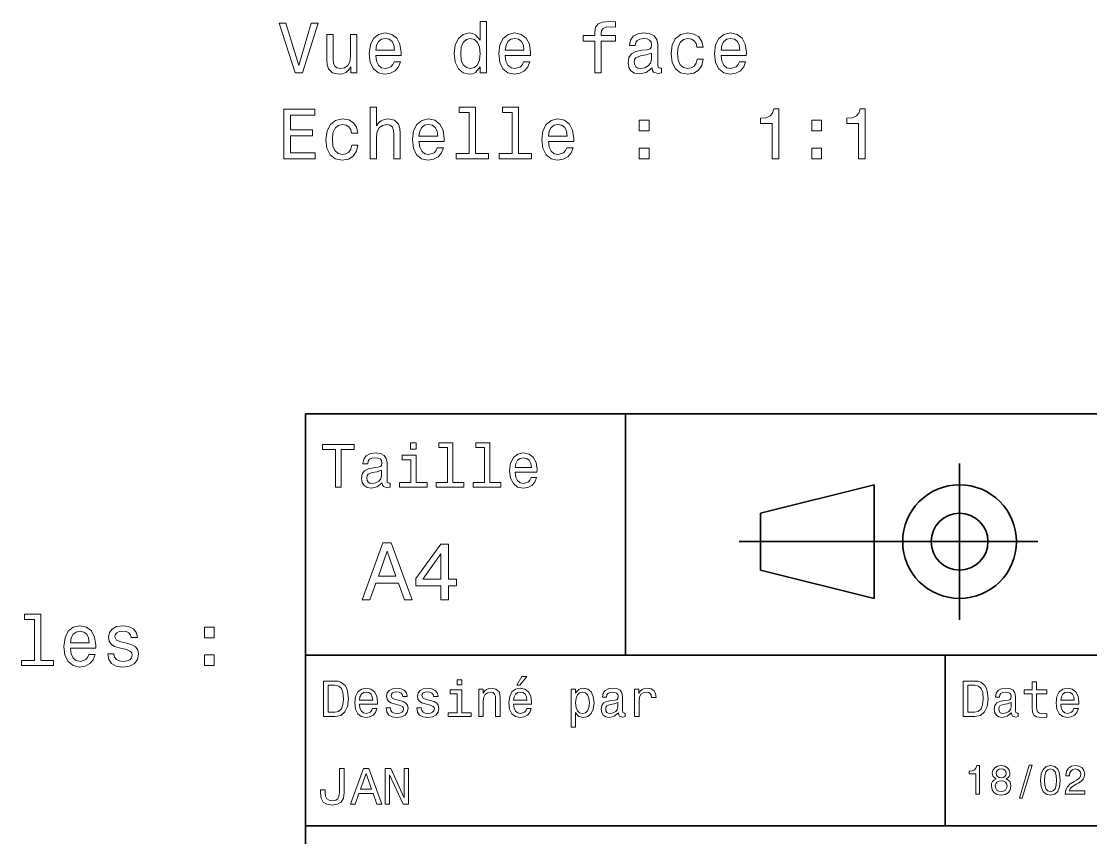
# Model space of a CAD drawing. Extents: x 0 to 297, y 0 to 210.
# Drawn here: x 77 to 152.2, y 40.2 to 97.6 of the extents above; entities that cross this region are included whole.
import ezdxf

# ---------------------------------------------------------------- set-up
doc = ezdxf.new("R2010")
doc.units = 0

msp = doc.modelspace()

# ---------------------------------------------------------------- linework, layer by layer
at = {"color": 7, "lineweight": 35}
for p, q in [((97, 10), (97, 70)), ((97, 70), (287, 70)), ((127.5, 61), (148.5, 61)), ((97, 53), (162, 53)), ((97, 41), (162, 41))]:
    msp.add_line(p, q, dxfattribs=at)
at = {"color": 7, "lineweight": 35, "ltscale": 0.425}
msp.add_line((119.5, 53), (119.5, 70), dxfattribs=at)
at = {"color": 7, "lineweight": 35, "ltscale": 0.275}
msp.add_line((143, 55.5), (143, 66.5), dxfattribs=at)
at = {"color": 7, "lineweight": 35, "ltscale": 0.206155}
for p, q in [((129, 63), (137, 65)), ((137, 57), (129, 59))]:
    msp.add_line(p, q, dxfattribs=at)
at = {"color": 7, "lineweight": 35, "ltscale": 0.2}
msp.add_line((137, 65), (137, 57), dxfattribs=at)
at = {"color": 7, "lineweight": 35, "ltscale": 0.1}
msp.add_line((129, 59), (129, 63), dxfattribs=at)
at = {"color": 7, "lineweight": 35, "ltscale": 0.3}
msp.add_line((142, 41), (142, 53), dxfattribs=at)
at = {"color": 7, "lineweight": 13}
for points in [[(97.397423, 97.494263), (96.519905, 94.513718), (95.617165, 97.494263), (95.138062, 97.494263), (96.267746, 93.98922), (96.772064, 93.98922), (97.876534, 97.494263)], [(109.284317, 94.407806), (109.284317, 93.98922), (109.728119, 93.98922), (109.728119, 97.61026), (109.289352, 97.61026), (109.289352, 96.28389), (108.951462, 96.667175), (108.74469, 96.75795), (108.50766, 96.793251), (108.078979, 96.69239), (107.746132, 96.409966), (107.529266, 95.956078), (107.453621, 95.345848), (107.529266, 94.735619), (107.746132, 94.27668), (108.078979, 93.98922), (108.50766, 93.893402), (108.74469, 93.928703), (108.956505, 94.019478)], [(117.343391, 96.228416), (117.343391, 93.98922), (117.787201, 93.98922), (117.787201, 96.228416), (118.795837, 96.228416), (118.795837, 96.606651), (117.787201, 96.606651), (117.787201, 96.773079), (117.822495, 96.974808), (117.938492, 97.110977), (118.135178, 97.191666), (118.417603, 97.221931), (118.795837, 97.201759), (118.795837, 97.585037), (118.316734, 97.61026), (117.883018, 97.564865), (117.580421, 97.428703), (117.398865, 97.191666), (117.343391, 96.853775), (117.343391, 96.606651), (116.531433, 96.606651), (116.531433, 96.228416)], [(100.599876, 96.697433), (100.156067, 96.697433), (100.156067, 95.134033), (100.105637, 94.77092), (99.959381, 94.508675), (99.732437, 94.34729), (99.434891, 94.29686), (99.197861, 94.337204), (99.046562, 94.458237), (98.960823, 94.665009), (98.940651, 94.95752), (98.940651, 96.697433), (98.496849, 96.697433), (98.496849, 94.917175), (98.511978, 94.559105), (98.607803, 94.261551), (98.900307, 93.98922), (99.369324, 93.893402), (99.62149, 93.928703), (99.838348, 94.019478), (100.024948, 94.175819), (100.176247, 94.402763), (100.176247, 93.98922), (100.599876, 93.98922)], [(101.936333, 95.214722), (103.711548, 95.214722), (103.716591, 95.421494), (103.635895, 96.001465), (103.413994, 96.435188), (103.060974, 96.697433), (102.591949, 96.793251), (102.133018, 96.69239), (101.779991, 96.409966), (101.553047, 95.951035), (101.472351, 95.345848), (101.548004, 94.725533), (101.774948, 94.271637), (102.122932, 93.98922), (102.57682, 93.893402), (102.970192, 93.958961), (103.292961, 94.130432), (103.529991, 94.402763), (103.666161, 94.765877), (103.227394, 94.765877), (103.13662, 94.564148), (103.005493, 94.412849), (102.632294, 94.291817), (102.344833, 94.34729), (102.127975, 94.523804), (101.986763, 94.811264), (101.936333, 95.199593)], [(101.936333, 95.587921), (101.991806, 95.935905), (102.127975, 96.193108), (102.334747, 96.349449), (102.607079, 96.404922), (102.874374, 96.349449), (103.081146, 96.193108), (103.207222, 95.935905), (103.252609, 95.587921)], [(108.583305, 96.394836), (108.875809, 96.324234), (109.097717, 96.127548), (109.228836, 95.799736), (109.279266, 95.345848), (109.228836, 94.886917), (109.097717, 94.559105), (108.875809, 94.357376), (108.583305, 94.291817), (108.305923, 94.357376), (108.094109, 94.559105), (107.952904, 94.89196), (107.907509, 95.345848), (107.952904, 95.794693), (108.094109, 96.122505), (108.305923, 96.324234)], [(111.044403, 95.214722), (112.819618, 95.214722), (112.824661, 95.421494), (112.743965, 96.001465), (112.522064, 96.435188), (112.169037, 96.697433), (111.70002, 96.793251), (111.241089, 96.69239), (110.888062, 96.409966), (110.661118, 95.951035), (110.580421, 95.345848), (110.656075, 94.725533), (110.883018, 94.271637), (111.231003, 93.98922), (111.684891, 93.893402), (112.078262, 93.958961), (112.401031, 94.130432), (112.638062, 94.402763), (112.774231, 94.765877), (112.335464, 94.765877), (112.24469, 94.564148), (112.113564, 94.412849), (111.740364, 94.291817), (111.452904, 94.34729), (111.236038, 94.523804), (111.094833, 94.811264), (111.044403, 95.199593)], [(111.044403, 95.587921), (111.099876, 95.935905), (111.236038, 96.193108), (111.44281, 96.349449), (111.715149, 96.404922), (111.982437, 96.349449), (112.189209, 96.193108), (112.315292, 95.935905), (112.36068, 95.587921)], [(121.372932, 94.342247), (121.372932, 94.327118), (121.398148, 94.155647), (121.473793, 94.034607), (121.791519, 93.938789), (122.038635, 93.979134), (122.038635, 94.322075), (121.932724, 94.306946), (121.791519, 94.372505), (121.766304, 94.574234), (121.766304, 95.97625), (121.70578, 96.33432), (121.529266, 96.586479), (121.221634, 96.737778), (120.787918, 96.793251), (120.364288, 96.732735), (120.051605, 96.561264), (119.854919, 96.293976), (119.789352, 95.940948), (119.789352, 95.91069), (120.187775, 95.91069), (120.223076, 96.122505), (120.334023, 96.273804), (120.515579, 96.364578), (120.772789, 96.399879), (121.019905, 96.374664), (121.196419, 96.299019), (121.302322, 96.167892), (121.337631, 95.986336), (121.317459, 95.774521), (121.236763, 95.668617), (121.035034, 95.618179), (120.656792, 95.577835), (120.223076, 95.487061), (119.915436, 95.325676), (119.733879, 95.073517), (119.678406, 94.700317), (119.728836, 94.367462), (119.885178, 94.120346), (120.137337, 93.964005), (120.485321, 93.908531), (120.954346, 94.014435)], [(124.524948, 95.799736), (124.963707, 95.799736), (124.872925, 96.203194), (124.656067, 96.52092), (124.318176, 96.717606), (123.87941, 96.793251), (123.395264, 96.69239), (123.027107, 96.409966), (122.79512, 95.951035), (122.714432, 95.335762), (122.790077, 94.725533), (123.017021, 94.271637), (123.375092, 93.98922), (123.864288, 93.893402), (124.298004, 93.969048), (124.635895, 94.180862), (124.867889, 94.513718), (124.96875, 94.95752), (124.54512, 94.95752), (124.469467, 94.675102), (124.328262, 94.46328), (124.126534, 94.332161), (123.87941, 94.291817), (123.571777, 94.357376), (123.349876, 94.559105), (123.213707, 94.886917), (123.16832, 95.350891), (123.213707, 95.804779), (123.354919, 96.132591), (123.581863, 96.33432), (123.87941, 96.404922), (124.141663, 96.359535), (124.338348, 96.243546), (124.469467, 96.051903)], [(126.224518, 95.214722), (127.999725, 95.214722), (128.004776, 95.421494), (127.92408, 96.001465), (127.702179, 96.435188), (127.349152, 96.697433), (126.880135, 96.793251), (126.421204, 96.69239), (126.068176, 96.409966), (125.841232, 95.951035), (125.760536, 95.345848), (125.836182, 94.725533), (126.063126, 94.271637), (126.411118, 93.98922), (126.865005, 93.893402), (127.258377, 93.958961), (127.581146, 94.130432), (127.818176, 94.402763), (127.954346, 94.765877), (127.515579, 94.765877), (127.424805, 94.564148), (127.293678, 94.412849), (126.920479, 94.291817), (126.633011, 94.34729), (126.416153, 94.523804), (126.274948, 94.811264), (126.224518, 95.199593)], [(126.224518, 95.587921), (126.279991, 95.935905), (126.416153, 96.193108), (126.622925, 96.349449), (126.895264, 96.404922), (127.162552, 96.349449), (127.369324, 96.193108), (127.495407, 95.935905), (127.540794, 95.587921)], [(121.322495, 94.937347), (121.261978, 94.675102), (121.100594, 94.473366), (120.858521, 94.342247), (120.560974, 94.29686), (120.369324, 94.322075), (120.233162, 94.402763), (120.14743, 94.543976), (120.122208, 94.740662), (120.14238, 94.917175), (120.223076, 95.043251), (120.545837, 95.184464), (120.954346, 95.24498), (121.322495, 95.36602)], [(95.460823, 87.94239), (97.679848, 87.94239), (97.679848, 88.36602), (95.924805, 88.36602), (95.924805, 89.551178), (97.488205, 89.551178), (97.488205, 89.969765), (95.924805, 89.969765), (95.924805, 91.018761), (97.639503, 91.018761), (97.639503, 91.44239), (95.460823, 91.44239)], [(101.548004, 87.94239), (101.991806, 87.94239), (101.991806, 89.505791), (102.037193, 89.863861), (102.183449, 90.126106), (102.410393, 90.287491), (102.71299, 90.348007), (102.955063, 90.297577), (103.106361, 90.161407), (103.182007, 89.934464), (103.207222, 89.631874), (103.207222, 87.94239), (103.651031, 87.94239), (103.651031, 89.722649), (103.630852, 90.080719), (103.540077, 90.378273), (103.242523, 90.650604), (102.778549, 90.746422), (102.52639, 90.711121), (102.309532, 90.615303), (102.127975, 90.464005), (101.991806, 90.257233), (101.991806, 91.563431), (101.548004, 91.563431)], [(108.502609, 91.190231), (108.502609, 88.31559), (107.58979, 88.31559), (107.58979, 87.94239), (109.854195, 87.94239), (109.854195, 88.31559), (108.946419, 88.31559), (108.946419, 91.563431), (107.806648, 91.563431), (107.806648, 91.190231)], [(111.538635, 91.190231), (111.538635, 88.31559), (110.625809, 88.31559), (110.625809, 87.94239), (112.890221, 87.94239), (112.890221, 88.31559), (111.982437, 88.31559), (111.982437, 91.563431), (110.842667, 91.563431), (110.842667, 91.190231)], [(129.825378, 87.94239), (130.284302, 87.94239), (130.284302, 91.467606), (129.941376, 91.467606), (129.850586, 91.159973), (129.669037, 90.953201), (129.391663, 90.832161), (129.008377, 90.791817), (129.008377, 90.433746), (129.825378, 90.433746)], [(135.89743, 87.94239), (136.356354, 87.94239), (136.356354, 91.467606), (136.013412, 91.467606), (135.922638, 91.159973), (135.741089, 90.953201), (135.463699, 90.832161), (135.080414, 90.791817), (135.080414, 90.433746), (135.89743, 90.433746)], [(100.236763, 89.752907), (100.675522, 89.752907), (100.584747, 90.156364), (100.367889, 90.474091), (100.029991, 90.670776), (99.591232, 90.746422), (99.107079, 90.645561), (98.738922, 90.363136), (98.506935, 89.904205), (98.426247, 89.288933), (98.501892, 88.678703), (98.728836, 88.224808), (99.086906, 87.94239), (99.576103, 87.846573), (100.009819, 87.922218), (100.347717, 88.134033), (100.579704, 88.466888), (100.680565, 88.91069), (100.256935, 88.91069), (100.18129, 88.628273), (100.040077, 88.416451), (99.838348, 88.285332), (99.591232, 88.244987), (99.283592, 88.310547), (99.061691, 88.512276), (98.925522, 88.840088), (98.880135, 89.304062), (98.925522, 89.75795), (99.066734, 90.085762), (99.293678, 90.287491), (99.591232, 90.358093), (99.853477, 90.312706), (100.050163, 90.196716), (100.18129, 90.005074)], [(104.972351, 89.167892), (106.747574, 89.167892), (106.752609, 89.374664), (106.671921, 89.954636), (106.45002, 90.388359), (106.096992, 90.650604), (105.627975, 90.746422), (105.169037, 90.645561), (104.81601, 90.363136), (104.589066, 89.904205), (104.508377, 89.299019), (104.584023, 88.678703), (104.810974, 88.224808), (105.158951, 87.94239), (105.612846, 87.846573), (106.006218, 87.912132), (106.328979, 88.083603), (106.56601, 88.355934), (106.702179, 88.719048), (106.26342, 88.719048), (106.172638, 88.517319), (106.041519, 88.36602), (105.66832, 88.244987), (105.380852, 88.300461), (105.163994, 88.476974), (105.022789, 88.764435), (104.972351, 89.152763)], [(104.972351, 89.541092), (105.027832, 89.889076), (105.163994, 90.146278), (105.370766, 90.30262), (105.643105, 90.358093), (105.910393, 90.30262), (106.117165, 90.146278), (106.243248, 89.889076), (106.288635, 89.541092)], [(114.080421, 89.167892), (115.855637, 89.167892), (115.86068, 89.374664), (115.779991, 89.954636), (115.55809, 90.388359), (115.205063, 90.650604), (114.736038, 90.746422), (114.277107, 90.645561), (113.924088, 90.363136), (113.697136, 89.904205), (113.616447, 89.299019), (113.692093, 88.678703), (113.919037, 88.224808), (114.267021, 87.94239), (114.720917, 87.846573), (115.114288, 87.912132), (115.43705, 88.083603), (115.674088, 88.355934), (115.810249, 88.719048), (115.37149, 88.719048), (115.280708, 88.517319), (115.14959, 88.36602), (114.77639, 88.244987), (114.488922, 88.300461), (114.272064, 88.476974), (114.130859, 88.764435), (114.080421, 89.152763)], [(114.080421, 89.541092), (114.135895, 89.889076), (114.272064, 90.146278), (114.478836, 90.30262), (114.751175, 90.358093), (115.018463, 90.30262), (115.225235, 90.146278), (115.351318, 89.889076), (115.396706, 89.541092)], [(120.460106, 89.899162), (121.156067, 89.899162), (121.156067, 90.650604), (120.460106, 90.650604)], [(132.604187, 89.899162), (133.300156, 89.899162), (133.300156, 90.650604), (132.604187, 90.650604)], [(120.460106, 87.94239), (121.156067, 87.94239), (121.156067, 88.693832), (120.460106, 88.693832)], [(132.604187, 87.94239), (133.300156, 87.94239), (133.300156, 88.693832), (132.604187, 88.693832)], [(99.102303, 64.837173), (99.5, 64.837173), (99.5, 67.47406), (100.407784, 67.47406), (100.407784, 67.837173), (98.190201, 67.837173), (98.190201, 67.47406), (99.102303, 67.47406)], [(104.786743, 67.940918), (104.384727, 67.940918), (104.384727, 67.508644), (104.786743, 67.508644)], [(106.969742, 67.621033), (106.969742, 65.157059), (106.187317, 65.157059), (106.187317, 64.837173), (108.128242, 64.837173), (108.128242, 65.157059), (107.350143, 65.157059), (107.350143, 67.940918), (106.373199, 67.940918), (106.373199, 67.621033)], [(109.572044, 67.621033), (109.572044, 65.157059), (108.789627, 65.157059), (108.789627, 64.837173), (110.730545, 64.837173), (110.730545, 65.157059), (109.952454, 65.157059), (109.952454, 67.940918), (108.975502, 67.940918), (108.975502, 67.621033)], [(102.387611, 65.139771), (102.387611, 65.126801), (102.409225, 64.979828), (102.47406, 64.876076), (102.746399, 64.793945), (102.958214, 64.828529), (102.958214, 65.122475), (102.867432, 65.109505), (102.746399, 65.165703), (102.724785, 65.338615), (102.724785, 66.540344), (102.672913, 66.84726), (102.521614, 67.0634), (102.257927, 67.193085), (101.886169, 67.240631), (101.523056, 67.188759), (101.255043, 67.041786), (101.086456, 66.812675), (101.030258, 66.510086), (101.030258, 66.484146), (101.371758, 66.484146), (101.402016, 66.665703), (101.497116, 66.795387), (101.65274, 66.873199), (101.873199, 66.903458), (102.085014, 66.881844), (102.236313, 66.817001), (102.327087, 66.704605), (102.357346, 66.548988), (102.340057, 66.367432), (102.270897, 66.276657), (102.097984, 66.233429), (101.773773, 66.198845), (101.402016, 66.121033), (101.138329, 65.982704), (100.982712, 65.766571), (100.935158, 65.446686), (100.978386, 65.161385), (101.112389, 64.949562), (101.328529, 64.815559), (101.626801, 64.768013), (102.028816, 64.858788)], [(104.773773, 65.157059), (104.773773, 67.080688), (103.796829, 67.080688), (103.796829, 66.756485), (104.393372, 66.756485), (104.393372, 65.157059), (103.615273, 65.157059), (103.615273, 64.837173), (105.560516, 64.837173), (105.560516, 65.157059)], [(111.750717, 65.887604), (113.272339, 65.887604), (113.276657, 66.064842), (113.207497, 66.561958), (113.017288, 66.933716), (112.714699, 67.158501), (112.312683, 67.240631), (111.919312, 67.154175), (111.616714, 66.912102), (111.422188, 66.51873), (111.353027, 66), (111.41787, 65.4683), (111.612396, 65.079247), (111.91066, 64.837173), (112.299713, 64.755043), (112.636887, 64.811234), (112.913544, 64.958214), (113.116714, 65.191643), (113.233429, 65.502876), (112.857346, 65.502876), (112.779541, 65.329971), (112.667145, 65.200287), (112.34726, 65.096542), (112.100868, 65.144089), (111.914986, 65.295387), (111.793945, 65.541786), (111.750717, 65.874634)], [(111.750717, 66.207489), (111.798271, 66.50576), (111.914986, 66.726219), (112.092216, 66.860229), (112.325653, 66.907776), (112.554756, 66.860229), (112.731987, 66.726219), (112.840057, 66.50576), (112.878967, 66.207489)], [(102.344383, 65.649857), (102.292511, 65.425072), (102.154182, 65.252159), (101.946686, 65.139771), (101.691643, 65.100861), (101.527374, 65.122475), (101.41066, 65.191643), (101.337173, 65.312675), (101.315559, 65.481262), (101.332855, 65.632561), (101.402016, 65.740631), (101.678673, 65.861671), (102.028816, 65.913544), (102.344383, 66.017288)], [(100.982712, 56.9049), (101.51297, 56.9049), (101.933716, 58.080692), (103.530258, 58.080692), (103.951012, 56.9049), (104.492798, 56.9049), (103.028816, 60.910664), (102.440926, 60.910664)], [(102.118156, 58.570606), (102.734871, 60.334293), (103.351585, 58.570606)], [(106.521614, 56.9049), (107.040344, 56.9049), (107.040344, 57.896255), (107.610954, 57.896255), (107.610954, 58.357349), (107.040344, 58.357349), (107.040344, 60.818443), (106.515854, 60.818443), (104.763687, 58.403458), (104.763687, 57.896255), (106.521614, 57.896255)], [(105.247841, 58.357349), (106.521614, 60.149857), (106.521614, 58.357349)], [(77.917664, 55.520893), (77.917664, 52.646255), (77.004845, 52.646255), (77.004845, 52.273056), (79.269257, 52.273056), (79.269257, 52.646255), (78.361473, 52.646255), (78.361473, 55.894093), (77.221703, 55.894093), (77.221703, 55.520893)], [(80.459457, 53.498562), (82.234665, 53.498562), (82.239716, 53.705334), (82.159019, 54.285305), (81.937119, 54.719021), (81.584091, 54.98127), (81.115074, 55.077091), (80.656143, 54.976227), (80.303116, 54.693806), (80.076172, 54.234871), (79.995476, 53.629684), (80.071121, 53.009369), (80.298065, 52.555477), (80.646057, 52.273056), (81.099945, 52.177235), (81.493317, 52.242798), (81.816086, 52.414265), (82.053116, 52.6866), (82.189285, 53.049713), (81.750519, 53.049713), (81.659744, 52.847984), (81.528618, 52.696686), (81.155418, 52.575649), (80.86795, 52.631126), (80.651093, 52.80764), (80.509888, 53.0951), (80.459457, 53.483429)], [(84.433517, 53.851585), (84.004837, 53.95245), (83.687119, 54.068443), (83.581207, 54.305477), (83.611465, 54.471905), (83.717377, 54.592941), (83.888847, 54.668591), (84.135963, 54.698849), (84.373001, 54.668591), (84.559601, 54.577812), (84.680634, 54.441643), (84.731064, 54.260086), (85.16478, 54.260086), (85.16478, 54.270176), (85.089134, 54.597984), (84.882362, 54.85519), (84.559601, 55.016571), (84.135963, 55.077091), (83.707291, 55.016571), (83.394608, 54.850143), (83.197922, 54.603027), (83.137405, 54.290348), (83.1828, 53.987755), (83.324005, 53.775936), (83.555992, 53.624641), (83.89389, 53.518734), (84.388123, 53.397697), (84.69072, 53.271614), (84.771408, 53.17075), (84.801666, 53.019455), (84.756287, 52.832855), (84.635246, 52.691643), (84.43856, 52.600864), (84.176315, 52.570606), (83.898933, 52.600864), (83.697205, 52.706772), (83.561035, 52.878242), (83.505562, 53.115276), (83.076889, 53.115276), (83.147491, 52.711819), (83.354263, 52.419312), (83.682076, 52.242798), (84.135963, 52.177235), (84.610031, 52.242798), (84.958008, 52.419312), (85.16983, 52.701729), (85.245476, 53.069885), (85.190002, 53.387608), (85.033661, 53.604469), (84.776459, 53.745678)], [(89.87516, 54.229828), (90.571121, 54.229828), (90.571121, 54.98127), (89.87516, 54.98127)], [(80.459457, 53.871758), (80.514923, 54.219742), (80.651093, 54.476948), (80.857864, 54.633286), (81.130203, 54.688763), (81.397491, 54.633286), (81.604263, 54.476948), (81.730347, 54.219742), (81.775734, 53.871758)], [(89.87516, 52.273056), (90.571121, 52.273056), (90.571121, 53.024498), (89.87516, 53.024498)], [(99.080688, 51.190563), (98.248558, 51.190563), (98.248558, 48.690563), (99.080688, 48.690563), (99.473343, 48.769814), (99.765129, 49.011169), (99.945244, 49.40382), (100.010086, 49.940563), (99.952446, 50.488113), (99.880402, 50.70425), (99.779541, 50.877163), (99.487755, 51.111313), (99.296829, 51.168949)], [(107.992798, 51.27702), (107.657784, 51.27702), (107.657784, 50.916786), (107.992798, 50.916786)], [(111.84726, 50.88797), (112.059799, 50.88797), (112.560516, 51.500362), (112.207489, 51.500362)], [(144.080688, 51.190563), (143.248566, 51.190563), (143.248566, 48.690563), (144.080688, 48.690563), (144.473343, 48.769814), (144.765137, 49.011169), (144.945251, 49.40382), (145.010086, 49.940563), (144.952454, 50.488113), (144.880402, 50.70425), (144.779541, 50.877163), (144.487747, 51.111313), (144.296829, 51.168949)], [(99.055473, 50.891571), (99.329254, 50.837536), (99.516571, 50.671829), (99.628242, 50.376442), (99.664268, 49.940563), (99.624641, 49.519093), (99.51297, 49.223705), (99.322044, 49.047192), (99.055473, 48.989555), (98.583572, 48.989555), (98.583572, 50.891571)], [(100.784584, 49.565922), (102.052597, 49.565922), (102.056198, 49.713619), (101.998558, 50.127884), (101.840057, 50.437683), (101.587898, 50.625), (101.252884, 50.693443), (100.925072, 50.621399), (100.672913, 50.41967), (100.510803, 50.091862), (100.453171, 49.659584), (100.507202, 49.216499), (100.669312, 48.892292), (100.91787, 48.690563), (101.242073, 48.62212), (101.523056, 48.668949), (101.753601, 48.791428), (101.922913, 48.98595), (102.020172, 49.245319), (101.706772, 49.245319), (101.64193, 49.101227), (101.548271, 48.993156), (101.2817, 48.9067), (101.07637, 48.946327), (100.921471, 49.072407), (100.820602, 49.27774), (100.784584, 49.555115)], [(100.784584, 49.832493), (100.824211, 50.081055), (100.921471, 50.264771), (101.069168, 50.376442), (101.263687, 50.416069), (101.454613, 50.376442), (101.602303, 50.264771), (101.69236, 50.081055), (101.724785, 49.832493)], [(103.623199, 49.818085), (103.317001, 49.890129), (103.090057, 49.972984), (103.014412, 50.142292), (103.036026, 50.261169), (103.111671, 50.347622), (103.234146, 50.401657), (103.41066, 50.423271), (103.579971, 50.401657), (103.713257, 50.336815), (103.799713, 50.239555), (103.835732, 50.109871), (104.145531, 50.109871), (104.145531, 50.117077), (104.091499, 50.351227), (103.943802, 50.534943), (103.713257, 50.650219), (103.41066, 50.693443), (103.104469, 50.650219), (102.881126, 50.531342), (102.740631, 50.354828), (102.697403, 50.131485), (102.729828, 49.915348), (102.830688, 49.76405), (102.996399, 49.655983), (103.237755, 49.580334), (103.590775, 49.493877), (103.806915, 49.40382), (103.864555, 49.331772), (103.886169, 49.223705), (103.853745, 49.09042), (103.767288, 48.989555), (103.626801, 48.924713), (103.439484, 48.903099), (103.241356, 48.924713), (103.09726, 49.000362), (103, 49.122841), (102.960373, 49.292149), (102.654175, 49.292149), (102.704613, 49.003963), (102.852303, 48.795029), (103.086456, 48.668949), (103.41066, 48.62212), (103.749283, 48.668949), (103.997841, 48.795029), (104.149139, 48.996758), (104.203171, 49.259727), (104.163544, 49.486671), (104.051872, 49.641571), (103.868156, 49.742435)], [(105.791786, 49.818085), (105.485588, 49.890129), (105.258644, 49.972984), (105.182999, 50.142292), (105.204613, 50.261169), (105.280258, 50.347622), (105.40274, 50.401657), (105.579254, 50.423271), (105.748558, 50.401657), (105.881844, 50.336815), (105.9683, 50.239555), (106.004326, 50.109871), (106.314117, 50.109871), (106.314117, 50.117077), (106.260086, 50.351227), (106.112396, 50.534943), (105.881844, 50.650219), (105.579254, 50.693443), (105.273056, 50.650219), (105.049713, 50.531342), (104.909225, 50.354828), (104.865997, 50.131485), (104.898415, 49.915348), (104.999283, 49.76405), (105.164986, 49.655983), (105.406342, 49.580334), (105.759369, 49.493877), (105.975502, 49.40382), (106.033142, 49.331772), (106.054756, 49.223705), (106.022339, 49.09042), (105.935883, 48.989555), (105.795387, 48.924713), (105.60807, 48.903099), (105.409943, 48.924713), (105.265854, 49.000362), (105.168587, 49.122841), (105.12896, 49.292149), (104.822769, 49.292149), (104.873199, 49.003963), (105.020897, 48.795029), (105.255043, 48.668949), (105.579254, 48.62212), (105.91787, 48.668949), (106.166428, 48.795029), (106.317726, 48.996758), (106.371758, 49.259727), (106.33213, 49.486671), (106.220459, 49.641571), (106.036743, 49.742435)], [(107.981987, 48.957134), (107.981987, 50.560158), (107.16787, 50.560158), (107.16787, 50.289986), (107.664986, 50.289986), (107.664986, 48.957134), (107.016571, 48.957134), (107.016571, 48.690563), (108.637611, 48.690563), (108.637611, 48.957134)], [(109.181557, 48.690563), (109.498558, 48.690563), (109.498558, 49.807278), (109.530983, 50.063042), (109.635445, 50.250362), (109.797546, 50.365635), (110.013687, 50.408863), (110.1866, 50.372841), (110.29467, 50.275578), (110.348701, 50.113472), (110.366714, 49.897335), (110.366714, 48.690563), (110.683716, 48.690563), (110.683716, 49.962177), (110.669312, 50.217941), (110.604469, 50.430477), (110.39193, 50.625), (110.060516, 50.693443), (109.876801, 50.668228), (109.721901, 50.599785), (109.588615, 50.484512), (109.484146, 50.329613), (109.484146, 50.625), (109.181557, 50.625)], [(111.627518, 49.565922), (112.895531, 49.565922), (112.899132, 49.713619), (112.841499, 50.127884), (112.682999, 50.437683), (112.430832, 50.625), (112.095825, 50.693443), (111.768013, 50.621399), (111.515854, 50.41967), (111.353745, 50.091862), (111.296112, 49.659584), (111.350143, 49.216499), (111.512245, 48.892292), (111.760803, 48.690563), (112.085014, 48.62212), (112.365997, 48.668949), (112.596542, 48.791428), (112.765854, 48.98595), (112.863113, 49.245319), (112.549713, 49.245319), (112.484871, 49.101227), (112.391212, 48.993156), (112.124641, 48.9067), (111.919312, 48.946327), (111.764412, 49.072407), (111.663544, 49.27774), (111.627518, 49.555115)], [(111.627518, 49.832493), (111.667145, 50.081055), (111.764412, 50.264771), (111.912102, 50.376442), (112.106628, 50.416069), (112.297546, 50.376442), (112.445244, 50.264771), (112.535301, 50.081055), (112.567726, 49.832493)], [(115.986313, 50.326012), (115.986313, 50.625), (115.669312, 50.625), (115.669312, 47.941284), (115.986313, 47.941284), (115.986313, 48.98595), (116.097984, 48.816643), (116.22406, 48.704971), (116.541069, 48.62212), (116.843658, 48.690563), (117.081413, 48.895893), (117.236313, 49.2201), (117.293945, 49.659584), (117.236313, 50.095463), (117.081413, 50.41967), (116.843658, 50.621399), (116.541069, 50.693443), (116.368156, 50.671829), (116.220459, 50.603386), (116.094383, 50.488113)], [(116.48703, 48.9067), (116.274498, 48.953533), (116.119598, 49.097622), (116.022339, 49.331772), (115.989914, 49.659584), (116.022339, 49.983791), (116.119598, 50.217941), (116.274498, 50.358429), (116.48703, 50.408863), (116.681557, 50.358429), (116.836456, 50.21434), (116.933716, 49.98019), (116.969742, 49.659584), (116.933716, 49.335377), (116.836456, 49.097622), (116.681557, 48.953533)], [(119.005043, 48.942726), (119.005043, 48.931919), (119.023056, 48.809441), (119.077087, 48.722984), (119.304031, 48.654541), (119.480545, 48.683357), (119.480545, 48.928314), (119.4049, 48.917507), (119.304031, 48.96434), (119.286026, 49.108429), (119.286026, 50.109871), (119.242798, 50.365635), (119.116714, 50.54575), (118.896973, 50.65382), (118.587173, 50.693443), (118.284584, 50.650219), (118.061241, 50.52774), (117.920746, 50.336815), (117.873917, 50.084656), (117.873917, 50.063042), (118.158501, 50.063042), (118.183716, 50.21434), (118.26297, 50.322407), (118.392654, 50.387249), (118.57637, 50.412464), (118.752884, 50.394455), (118.878967, 50.34042), (118.954613, 50.246758), (118.979828, 50.117077), (118.965416, 49.965778), (118.907784, 49.890129), (118.763687, 49.854107), (118.493515, 49.825291), (118.183716, 49.760448), (117.963974, 49.645176), (117.834297, 49.465057), (117.79467, 49.19849), (117.830688, 48.960735), (117.942368, 48.784222), (118.122482, 48.67255), (118.37104, 48.632927), (118.706055, 48.708576)], [(120.143372, 48.690563), (120.460373, 48.690563), (120.460373, 49.796471), (120.492798, 50.063042), (120.590057, 50.253963), (120.748558, 50.369236), (120.961098, 50.408863), (121.119598, 50.383648), (121.238472, 50.3116), (121.310516, 50.189121), (121.335739, 50.023415), (121.656342, 50.023415), (121.613113, 50.315205), (121.49424, 50.524136), (121.296112, 50.650219), (121.02594, 50.693443), (120.842224, 50.664627), (120.683716, 50.592579), (120.543228, 50.4701), (120.431557, 50.304398), (120.431557, 50.625), (120.143372, 50.625)], [(144.055481, 50.891571), (144.329254, 50.837536), (144.516571, 50.671829), (144.628235, 50.376442), (144.664261, 49.940563), (144.624634, 49.519093), (144.51297, 49.223705), (144.322052, 49.047192), (144.055481, 48.989555), (143.583572, 48.989555), (143.583572, 50.891571)], [(146.656342, 48.942726), (146.656342, 48.931919), (146.674347, 48.809441), (146.728394, 48.722984), (146.955338, 48.654541), (147.131851, 48.683357), (147.131851, 48.928314), (147.056198, 48.917507), (146.955338, 48.96434), (146.937317, 49.108429), (146.937317, 50.109871), (146.894089, 50.365635), (146.768005, 50.54575), (146.548264, 50.65382), (146.23848, 50.693443), (145.935883, 50.650219), (145.71254, 50.52774), (145.572052, 50.336815), (145.525223, 50.084656), (145.525223, 50.063042), (145.809799, 50.063042), (145.835022, 50.21434), (145.914261, 50.322407), (146.043945, 50.387249), (146.227661, 50.412464), (146.404175, 50.394455), (146.530258, 50.34042), (146.605911, 50.246758), (146.631119, 50.117077), (146.616714, 49.965778), (146.559082, 49.890129), (146.414978, 49.854107), (146.144806, 49.825291), (145.835022, 49.760448), (145.61528, 49.645176), (145.485596, 49.465057), (145.445969, 49.19849), (145.481995, 48.960735), (145.593658, 48.784222), (145.773773, 48.67255), (146.022339, 48.632927), (146.357346, 48.708576)], [(148.100861, 50.289986), (148.100861, 49.320965), (148.122482, 49.007565), (148.223343, 48.791428), (148.425079, 48.665348), (148.767288, 48.62212), (149.141937, 48.640129), (149.141937, 48.913906), (148.868149, 48.892292), (148.619598, 48.921112), (148.486313, 49.011169), (148.42868, 49.162464), (148.417862, 49.375), (148.417862, 50.289986), (149.141937, 50.289986), (149.141937, 50.560158), (148.417862, 50.560158), (148.417862, 51.125721), (148.100861, 51.125721), (148.100861, 50.560158), (147.553314, 50.560158), (147.553314, 50.289986)], [(150.121765, 49.565922), (151.389771, 49.565922), (151.393372, 49.713619), (151.335739, 50.127884), (151.177231, 50.437683), (150.925079, 50.625), (150.590057, 50.693443), (150.262253, 50.621399), (150.010086, 50.41967), (149.847977, 50.091862), (149.790344, 49.659584), (149.844376, 49.216499), (150.006485, 48.892292), (150.255051, 48.690563), (150.579254, 48.62212), (150.860229, 48.668949), (151.090775, 48.791428), (151.260086, 48.98595), (151.357346, 49.245319), (151.043945, 49.245319), (150.979111, 49.101227), (150.885452, 48.993156), (150.618881, 48.9067), (150.413544, 48.946327), (150.258652, 49.072407), (150.157776, 49.27774), (150.121765, 49.555115)], [(150.121765, 49.832493), (150.161377, 50.081055), (150.258652, 50.264771), (150.406342, 50.376442), (150.600861, 50.416069), (150.791794, 50.376442), (150.939484, 50.264771), (151.029541, 50.081055), (151.061966, 49.832493)], [(118.969025, 49.367798), (118.925797, 49.180477), (118.810516, 49.036385), (118.637611, 48.942726), (118.425072, 48.910305), (118.288185, 48.928314), (118.190926, 48.98595), (118.129684, 49.086815), (118.111671, 49.227306), (118.126083, 49.353386), (118.183716, 49.443443), (118.414268, 49.544312), (118.706055, 49.587536), (118.969025, 49.673992)], [(146.620316, 49.367798), (146.577087, 49.180477), (146.461823, 49.036385), (146.28891, 48.942726), (146.07637, 48.910305), (145.939484, 48.928314), (145.842224, 48.98595), (145.780975, 49.086815), (145.76297, 49.227306), (145.777374, 49.353386), (145.835022, 49.443443), (146.065567, 49.544312), (146.357346, 49.587536), (146.620316, 49.673992)], [(144.14122, 43.224785), (144.403458, 43.224785), (144.403458, 45.239193), (144.207504, 45.239193), (144.155624, 45.0634), (144.05188, 44.945248), (143.893372, 44.876083), (143.674362, 44.853027), (143.674362, 44.648415), (144.14122, 44.648415)], [(145.570602, 44.302593), (145.42363, 44.221905), (145.322769, 44.109512), (145.259369, 43.9683), (145.239197, 43.798271), (145.285309, 43.541786), (145.417877, 43.342941), (145.634003, 43.216141), (145.927963, 43.167149), (146.219025, 43.216141), (146.435165, 43.342941), (146.567734, 43.541786), (146.616714, 43.798271), (146.593658, 43.9683), (146.533142, 44.109512), (146.429398, 44.221905), (146.285309, 44.302593), (146.400574, 44.371758), (146.481277, 44.466858), (146.530258, 44.582134), (146.547562, 44.723343), (146.50145, 44.927956), (146.380402, 45.09222), (146.184448, 45.198849), (145.927963, 45.239193), (145.668594, 45.198849), (145.472626, 45.09222), (145.348709, 44.927956), (145.305481, 44.723343), (145.319885, 44.582134), (145.368881, 44.466858)], [(147.213257, 42.956772), (147.412109, 42.956772), (148.109512, 45.279541), (147.907791, 45.279541)], [(148.703171, 44.201729), (148.746399, 43.749279), (148.881851, 43.426514), (149.097992, 43.230549), (149.397705, 43.167149), (149.694534, 43.230549), (149.910675, 43.426514), (150.043228, 43.749279), (150.08934, 44.201729), (150.043228, 44.651299), (149.98848, 44.829971), (149.910675, 44.976948), (149.694534, 45.172913), (149.397705, 45.239193), (149.097992, 45.172913), (148.881851, 44.974064), (148.746399, 44.651299)], [(150.429398, 43.224785), (151.804047, 43.224785), (151.804047, 43.472622), (150.71759, 43.472622), (150.778107, 43.60807), (150.881851, 43.720463), (151.201736, 43.925072), (151.371765, 44.011528), (151.561966, 44.135448), (151.697418, 44.279541), (151.775223, 44.44957), (151.804047, 44.642651), (151.755051, 44.884727), (151.619598, 45.074928), (151.412109, 45.195965), (151.144104, 45.239193), (150.867447, 45.190201), (150.657059, 45.054756), (150.521622, 44.838619), (150.47551, 44.553314), (150.47551, 44.51297), (150.737762, 44.51297), (150.737762, 44.536022), (150.763687, 44.731991), (150.841507, 44.876083), (150.965424, 44.9683), (151.129684, 45), (151.296829, 44.971184), (151.420746, 44.899136), (151.50145, 44.786743), (151.530258, 44.645535), (151.510086, 44.51297), (151.455338, 44.400578), (151.363113, 44.302593), (151.236313, 44.216141), (151.066284, 44.12392), (150.783859, 43.945248), (150.585022, 43.755043), (150.466858, 43.524498), (150.429398, 43.233429)], [(99.372475, 43.359509), (99.34726, 43.092937), (99.271614, 42.909222), (99.116714, 42.79755), (98.87896, 42.765129), (98.644814, 42.79755), (98.489914, 42.902016), (98.399857, 43.085735), (98.374641, 43.352306), (98.381844, 43.532421), (98.05764, 43.532421), (98.05043, 43.348701), (98.093658, 42.948845), (98.241356, 42.671471), (98.497116, 42.516571), (98.875359, 42.462536), (99.25, 42.516571), (99.50576, 42.671471), (99.653458, 42.945244), (99.700287, 43.3451), (99.700287, 45.030979), (99.372475, 45.030979)], [(100.157784, 42.530979), (100.489197, 42.530979), (100.752159, 43.26585), (101.75, 43.26585), (102.01297, 42.530979), (102.351585, 42.530979), (101.4366, 45.03458), (101.069168, 45.03458)], [(100.867432, 43.572044), (101.252884, 44.674351), (101.638329, 43.572044)], [(102.600143, 42.530979), (102.899139, 42.530979), (102.899139, 44.580692), (103.857346, 42.530979), (104.242798, 42.530979), (104.242798, 45.030979), (103.940201, 45.030979), (103.940201, 42.981266), (102.992798, 45.030979), (102.600143, 45.030979)], [(145.579254, 44.700291), (145.60231, 44.827091), (145.671478, 44.925072), (145.780991, 44.985592), (145.927963, 45.008648), (146.072052, 44.985592), (146.181564, 44.925072), (146.250732, 44.827091), (146.276657, 44.700291), (146.250732, 44.570606), (146.181564, 44.469742), (146.072052, 44.403458), (145.927963, 44.383286), (145.780991, 44.406342), (145.671478, 44.469742), (145.60231, 44.570606)], [(148.979828, 44.201729), (149.002884, 44.550434), (149.074936, 44.801155), (149.20462, 44.948128), (149.397705, 45), (149.587906, 44.948128), (149.71759, 44.801155), (149.789627, 44.550434), (149.812683, 44.201729), (149.789627, 43.850143), (149.71759, 43.599426), (149.587906, 43.45245), (149.397705, 43.403458), (149.20462, 43.45245), (149.074936, 43.599426), (149.002884, 43.850143)], [(145.515854, 43.804035), (145.541794, 43.956772), (145.625366, 44.072048), (145.755051, 44.146976), (145.927963, 44.172913), (146.097992, 44.146976), (146.227676, 44.072048), (146.311249, 43.956772), (146.340057, 43.804035), (146.311249, 43.639771), (146.227676, 43.51585), (146.097992, 43.435158), (145.927963, 43.409222), (145.755051, 43.435158), (145.625366, 43.51585), (145.541794, 43.639771)]]:
    msp.add_lwpolyline(points, close=True, dxfattribs=at)
at = {"color": 7, "lineweight": 35}
for radius in [4, 2]:
    msp.add_circle((143, 61), radius, dxfattribs=at)

doc.saveas('drawing.dxf')
